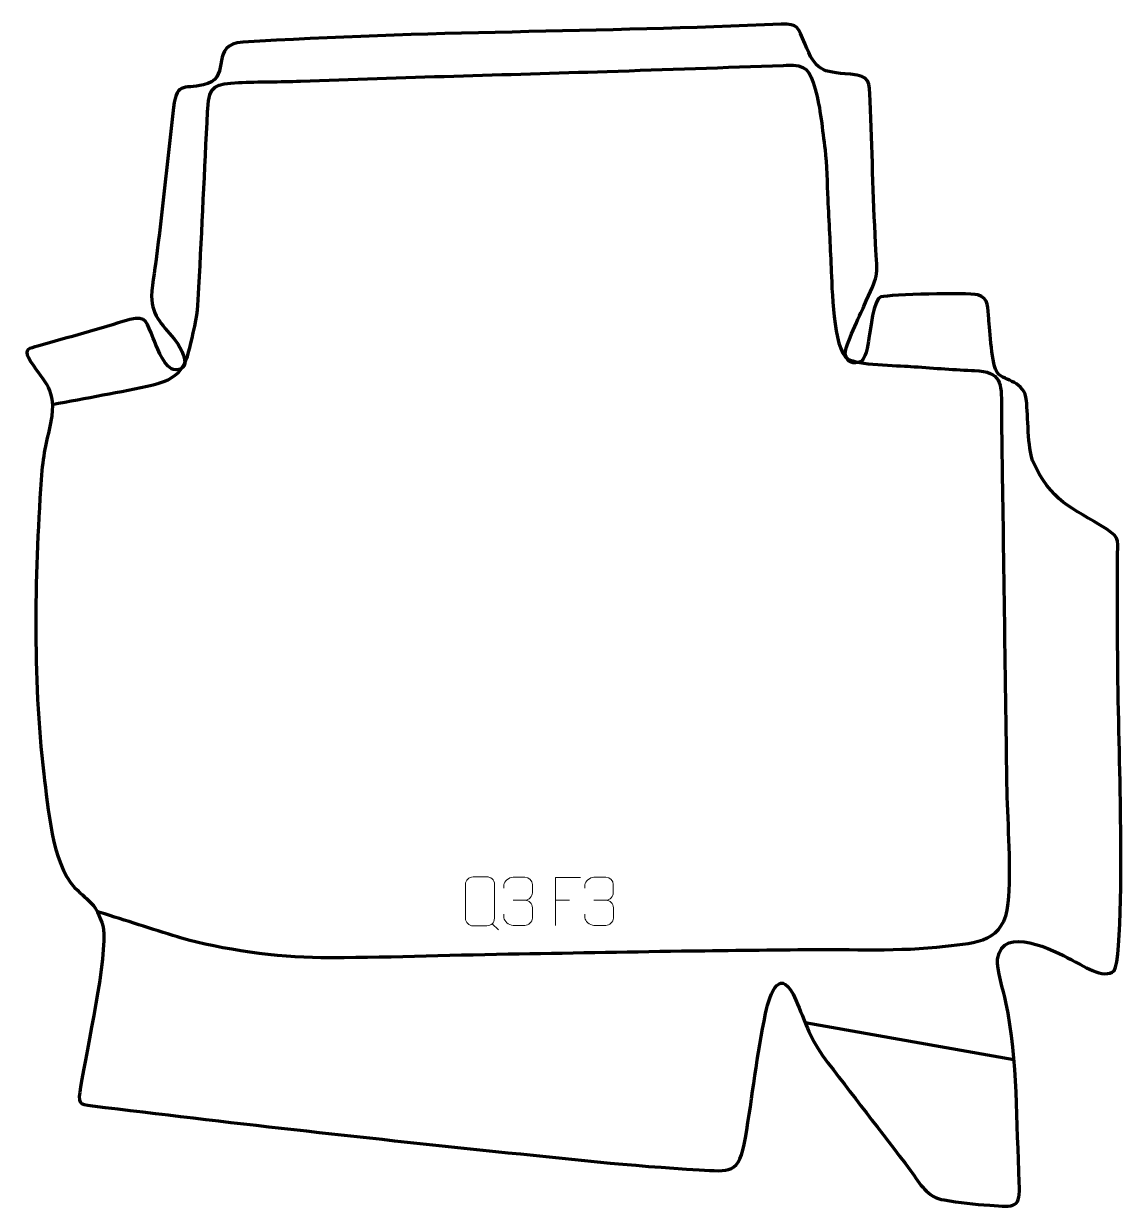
# Model space of a CAD drawing. Header units: millimetres. Extents: x -629 to -59, y 147 to 761.
import ezdxf

# ---------------------------------------------------------------- set-up
doc = ezdxf.new("R2010")
doc.units = ezdxf.units.MM
doc.header["$MEASUREMENT"] = 0
doc.layers.add('layer 1', color=7, linetype='Continuous')
doc.layers.add('layer 2', color=7, linetype='Continuous')

msp = doc.modelspace()

# ---------------------------------------------------------------- linework, layer by layer
at = {"layer": 'layer 1', "color": 242, "lineweight": 158}
msp.add_open_spline([(-559.7925, 643.4321), (-556.8885, 668.2396), (-554.0038, 693.0216), (-551.3778, 717.8626), (-551.3778, 717.8626), (-549.5196, 732.8684), (-545.3657, 726.249), (-533.64, 730.3501), (-533.64, 730.3501), (-521.4737, 734.6053), (-532.8935, 750.6354), (-515.3399, 751.7702), (-515.3399, 751.7702), (-422.2843, 757.7858), (-329.1143, 756.7899), (-236.059, 761.1978), (-236.059, 761.1978), (-227.1697, 761.408), (-227.3026, 759.4557), (-223.8915, 751.1404), (-223.8915, 751.1404), (-217.9826, 736.8243), (-215.5456, 736.4601), (-200.0752, 735.1383), (-200.0752, 735.1383), (-189.7207, 734.2536), (-190.3381, 731.5743), (-189.9197, 721.4043), (-189.9197, 721.4043), (-188.9037, 696.7114), (-188.4165, 672.0149), (-187.1023, 647.3136), (-187.1023, 647.3136), (-185.921, 628.5999), (-185.6319, 631.8758), (-193.2368, 614.624), (-193.2368, 614.624), (-194.9041, 610.8172), (-203.0579, 593.8147), (-202.8147, 590.3889), (-202.8147, 590.3889), (-202.5433, 586.5683), (-199.9181, 584.6498), (-196.0842, 585.4639), (-196.0842, 585.4639), (-191.8008, 586.3735), (-191.2276, 594.5081), (-190.5281, 598.2337), (-190.5281, 598.2337), (-189.8304, 602.272), (-188.2239, 618.5228), (-184.3208, 619.5509), (-184.3208, 619.5509), (-179.2062, 620.898), (-139.853, 621.9005), (-133.9662, 620.619), (-133.9662, 620.619), (-128.2433, 618.8927), (-128.8325, 613.6152), (-128.3596, 608.1365), (-128.3596, 608.1365), (-127.8987, 602.7964), (-126.7253, 583.4949), (-123.9133, 580.2329), (-123.9133, 580.2329), (-119.7256, 575.3747), (-109.9071, 576.3659), (-108.7535, 565.611), (-108.7535, 565.611), (-108.1609, 558.2621), (-108.0307, 540.5926), (-105.6311, 534.7202), (-105.6311, 534.7202), (-96.0924, 513.2473), (-85.5096, 510.4502), (-67.184, 499.0066), (-67.184, 499.0066), (-59.8199, 494.408), (-61.5601, 492.3773), (-61.5793, 483.6798), (-61.5793, 483.6798), (-61.6176, 466.1732), (-61.5475, 448.5337), (-61.4645, 431.0225), (-61.4645, 431.0225), (-61.2436, 403.1055), (-60.1568, 375.0962), (-59.9555, 347.0805), (-59.9555, 347.0805), (-59.8706, 335.7413), (-59.0881, 276.2065), (-63.3849, 269.8466), (-63.3849, 269.8466), (-68.2271, 264.8402), (-80.6857, 273.1247), (-85.6911, 275.6647), (-85.6911, 275.6647), (-94.1518, 279.958), (-121.4304, 294.3778), (-123.7598, 275.8684), (-123.7598, 275.8684), (-124.4166, 270.6492), (-120.6796, 259.5549), (-119.4529, 253.5672), (-119.4529, 253.5672), (-113.2157, 222.4574), (-114.0787, 191.3483), (-112.5117, 159.8638), (-112.5117, 159.8638), (-111.8469, 146.5077), (-114.4422, 147.1214), (-127.8973, 148.0766), (-127.8973, 148.0766), (-135.8304, 148.6398), (-143.6332, 149.595), (-151.4883, 150.8214), (-151.4883, 150.8214), (-160.7162, 152.3442), (-163.6408, 158.9958), (-169.003, 166.1626), (-169.003, 166.1626), (-184.0013, 186.1693), (-199.7193, 205.8152), (-214.6015, 225.7905), (-214.6015, 225.7905), (-221.8998, 236.3215), (-223.5885, 243.4337), (-228.4584, 254.6037), (-228.4584, 254.6037), (-236.3557, 272.7174), (-241.7939, 258.9064), (-244.1393, 247.7108), (-244.1393, 247.7108), (-248.6127, 226.3577), (-250.9844, 204.5391), (-254.6264, 183.0196), (-254.6264, 183.0196), (-257.9461, 163.5966), (-262.7179, 165.6508), (-278.6654, 166.5112), (-278.6654, 166.5112), (-313.36, 168.383), (-349.7354, 172.4679), (-384.3456, 176.0644), (-384.3456, 176.0644), (-454.1004, 183.3158), (-523.7798, 191.1514), (-593.3896, 199.6767), (-593.3896, 199.6767), (-600.9713, 200.6052), (-600.9453, 200.891), (-599.591, 209.5056), (-599.591, 209.5056), (-596.3876, 229.8815), (-585.4861, 276.7722), (-587.855, 292.594), (-587.855, 292.594), (-591.9769, 305.728), (-594.5316, 304.6707), (-602.7428, 313.0695), (-602.7428, 313.0695), (-614.4908, 325.917), (-616.4702, 354.7614), (-618.6938, 371.9624), (-618.6938, 371.9624), (-624.6307, 422.2433), (-623.4889, 478.8762), (-619.6358, 529.3981), (-619.6358, 529.3981), (-618.8056, 540.283), (-616.1883, 547.6071), (-614.5762, 557.7518), (-614.5762, 557.7518), (-612.5374, 573.4344), (-619.9479, 576.0651), (-626.6142, 588.0524), (-626.6142, 588.0524), (-629.0996, 592.5215), (-626.1575, 592.8222), (-621.7908, 594.045), (-621.7908, 594.045), (-605.6665, 598.5535), (-590.0917, 603.0121), (-574.0545, 607.847), (-574.0545, 607.847), (-565.0423, 610.181), (-565.2542, 605.8937), (-561.9087, 598.1147), (-561.9087, 598.1147), (-560.5901, 595.0486), (-557.1417, 584.7236), (-552.4768, 582.3111), (-552.4768, 582.3111), (-551.1901, 581.6456), (-548.7747, 581.5978), (-547.4184, 582.2777), (-547.4184, 582.2777), (-542.6922, 584.6467), (-547.9784, 593.6987), (-550.0727, 596.4584), (-550.0727, 596.4584), (-556.1111, 604.4153), (-562.7716, 609.053), (-562.7716, 620.038), (-562.7716, 620.038), (-562.3604, 627.0274), (-560.6643, 635.9845), (-559.7925, 643.4321)], degree=3, knots=[0, 0, 0, 0, 0.01886792, 0.01886792, 0.01886792, 0.01886792, 0.03773585, 0.03773585, 0.03773585, 0.03773585, 0.05660377, 0.05660377, 0.05660377, 0.05660377, 0.0754717, 0.0754717, 0.0754717, 0.0754717, 0.09433962, 0.09433962, 0.09433962, 0.09433962, 0.11320755, 0.11320755, 0.11320755, 0.11320755, 0.13207547, 0.13207547, 0.13207547, 0.13207547, 0.1509434, 0.1509434, 0.1509434, 0.1509434, 0.16981132, 0.16981132, 0.16981132, 0.16981132, 0.18867925, 0.18867925, 0.18867925, 0.18867925, 0.20754717, 0.20754717, 0.20754717, 0.20754717, 0.22641509, 0.22641509, 0.22641509, 0.22641509, 0.24528302, 0.24528302, 0.24528302, 0.24528302, 0.26415094, 0.26415094, 0.26415094, 0.26415094, 0.28301887, 0.28301887, 0.28301887, 0.28301887, 0.30188679, 0.30188679, 0.30188679, 0.30188679, 0.32075472, 0.32075472, 0.32075472, 0.32075472, 0.33962264, 0.33962264, 0.33962264, 0.33962264, 0.35849057, 0.35849057, 0.35849057, 0.35849057, 0.37735849, 0.37735849, 0.37735849, 0.37735849, 0.39622642, 0.39622642, 0.39622642, 0.39622642, 0.41509434, 0.41509434, 0.41509434, 0.41509434, 0.43396226, 0.43396226, 0.43396226, 0.43396226, 0.45283019, 0.45283019, 0.45283019, 0.45283019, 0.47169811, 0.47169811, 0.47169811, 0.47169811, 0.49056604, 0.49056604, 0.49056604, 0.49056604, 0.50943396, 0.50943396, 0.50943396, 0.50943396, 0.52830189, 0.52830189, 0.52830189, 0.52830189, 0.54716981, 0.54716981, 0.54716981, 0.54716981, 0.56603774, 0.56603774, 0.56603774, 0.56603774, 0.58490566, 0.58490566, 0.58490566, 0.58490566, 0.60377358, 0.60377358, 0.60377358, 0.60377358, 0.62264151, 0.62264151, 0.62264151, 0.62264151, 0.64150943, 0.64150943, 0.64150943, 0.64150943, 0.66037736, 0.66037736, 0.66037736, 0.66037736, 0.67924528, 0.67924528, 0.67924528, 0.67924528, 0.69811321, 0.69811321, 0.69811321, 0.69811321, 0.71698113, 0.71698113, 0.71698113, 0.71698113, 0.73584906, 0.73584906, 0.73584906, 0.73584906, 0.75471698, 0.75471698, 0.75471698, 0.75471698, 0.77358491, 0.77358491, 0.77358491, 0.77358491, 0.79245283, 0.79245283, 0.79245283, 0.79245283, 0.81132075, 0.81132075, 0.81132075, 0.81132075, 0.83018868, 0.83018868, 0.83018868, 0.83018868, 0.8490566, 0.8490566, 0.8490566, 0.8490566, 0.86792453, 0.86792453, 0.86792453, 0.86792453, 0.88679245, 0.88679245, 0.88679245, 0.88679245, 0.90566038, 0.90566038, 0.90566038, 0.90566038, 0.9245283, 0.9245283, 0.9245283, 0.9245283, 0.94339623, 0.94339623, 0.94339623, 0.94339623, 0.96226415, 0.96226415, 0.96226415, 0.96226415, 1, 1, 1, 1], dxfattribs=at)
at = {"layer": 'layer 1', "color": 142, "lineweight": 158}
msp.add_open_spline([(-614.2521, 563.7608), (-597.0792, 567.0651), (-578.8711, 570.1552), (-561.9127, 573.9646), (-561.9127, 573.9646), (-545.4423, 577.9547), (-544.6479, 585.6267), (-541.1166, 600.9957), (-541.1166, 600.9957), (-538.8952, 610.6639), (-538.6268, 614.7628), (-538.1497, 624.5522), (-538.1497, 624.5522), (-536.6658, 655.0055), (-535.1574, 685.4553), (-533.6955, 715.91), (-533.6955, 715.91), (-533.6955, 715.91), (-533.6236, 717.4087), (-533.6236, 717.4087), (-533.6236, 717.4087), (-533.0493, 729.3728), (-529.3914, 730.2696), (-517.6541, 730.8364), (-517.6541, 730.8364), (-507.1396, 731.3443), (-496.2203, 731.1837), (-485.512, 731.5959), (-485.512, 731.5959), (-432.58, 733.6338), (-379.3677, 734.9016), (-326.3878, 736.645), (-326.3878, 736.645), (-295.855, 737.6499), (-265.3231, 738.687), (-234.7933, 739.7783), (-234.7933, 739.7783), (-234.7933, 739.7783), (-233.2916, 739.832), (-233.2916, 739.832), (-233.2916, 739.832), (-222.9726, 740.2012), (-221.2804, 737.5467), (-218.3916, 727.3651), (-218.3916, 727.3651), (-215.6473, 717.6928), (-214.6949, 706.0568), (-213.3367, 696.0024), (-213.3367, 696.0024), (-212.3508, 688.8994), (-212.2769, 677.9143), (-211.9058, 670.3808), (-211.9058, 670.3808), (-211.32, 658.4926), (-210.7343, 646.6043), (-210.1485, 634.716), (-210.1485, 634.716), (-209.706, 625.1666), (-209.3793, 592.3836), (-201.4355, 587.3527), (-201.4355, 587.3527), (-196.6909, 584.348), (-175.7506, 583.9445), (-169.0201, 583.5023), (-169.0201, 583.5023), (-158.4316, 582.7349), (-147.8499, 581.9608), (-137.2463, 581.4258), (-137.2463, 581.4258), (-137.2463, 581.4258), (-135.7176, 581.3487), (-135.7176, 581.3487), (-135.7176, 581.3487), (-121.8508, 580.6653), (-121.7603, 575.1794), (-121.7682, 562.4216), (-121.7682, 562.4216), (-121.7785, 545.5077), (-121.3753, 528.4256), (-121.1378, 511.497), (-121.1378, 511.497), (-120.7251, 482.0805), (-120.3123, 452.664), (-119.8996, 423.2475), (-119.8996, 423.2475), (-119.6198, 403.3041), (-119.3401, 383.3608), (-119.0602, 363.4173), (-119.0602, 363.4173), (-118.681, 345.3967), (-116.6358, 322.2374), (-118.4422, 304.8225), (-118.4422, 304.8225), (-120.5368, 284.6292), (-134.2929, 284.2555), (-150.9583, 282.3236), (-150.9583, 282.3236), (-174.7827, 279.5618), (-199.4292, 280.9105), (-223.414, 280.6695), (-223.414, 280.6695), (-244.8837, 280.4168), (-266.3534, 280.1687), (-287.8232, 279.9178), (-287.8232, 279.9178), (-317.7922, 279.4028), (-347.7611, 278.8876), (-377.7301, 278.3726), (-377.7301, 278.3726), (-409.9557, 277.8079), (-442.7408, 276.4051), (-474.8996, 276.6039), (-474.8996, 276.6039), (-497.6772, 276.7448), (-525.9107, 280.6963), (-547.8255, 286.9119), (-547.8255, 286.9119), (-547.8255, 286.9119), (-549.2546, 287.3451), (-549.2546, 287.3451), (-549.2546, 287.3451), (-562.6686, 291.5035), (-576.0878, 295.8837), (-589.5203, 300.0721), (-589.5203, 300.0721), (-589.5203, 300.0721), (-590.9535, 300.519), (-590.9535, 300.519)], degree=3, knots=[0, 0, 0, 0, 0.03030303, 0.03030303, 0.03030303, 0.03030303, 0.06060606, 0.06060606, 0.06060606, 0.06060606, 0.09090909, 0.09090909, 0.09090909, 0.09090909, 0.12121212, 0.12121212, 0.12121212, 0.12121212, 0.15151515, 0.15151515, 0.15151515, 0.15151515, 0.18181818, 0.18181818, 0.18181818, 0.18181818, 0.21212121, 0.21212121, 0.21212121, 0.21212121, 0.24242424, 0.24242424, 0.24242424, 0.24242424, 0.27272727, 0.27272727, 0.27272727, 0.27272727, 0.3030303, 0.3030303, 0.3030303, 0.3030303, 0.33333333, 0.33333333, 0.33333333, 0.33333333, 0.36363636, 0.36363636, 0.36363636, 0.36363636, 0.39393939, 0.39393939, 0.39393939, 0.39393939, 0.42424242, 0.42424242, 0.42424242, 0.42424242, 0.45454545, 0.45454545, 0.45454545, 0.45454545, 0.48484848, 0.48484848, 0.48484848, 0.48484848, 0.51515152, 0.51515152, 0.51515152, 0.51515152, 0.54545455, 0.54545455, 0.54545455, 0.54545455, 0.57575758, 0.57575758, 0.57575758, 0.57575758, 0.60606061, 0.60606061, 0.60606061, 0.60606061, 0.63636364, 0.63636364, 0.63636364, 0.63636364, 0.66666667, 0.66666667, 0.66666667, 0.66666667, 0.6969697, 0.6969697, 0.6969697, 0.6969697, 0.72727273, 0.72727273, 0.72727273, 0.72727273, 0.75757576, 0.75757576, 0.75757576, 0.75757576, 0.78787879, 0.78787879, 0.78787879, 0.78787879, 0.81818182, 0.81818182, 0.81818182, 0.81818182, 0.84848485, 0.84848485, 0.84848485, 0.84848485, 0.87878788, 0.87878788, 0.87878788, 0.87878788, 0.90909091, 0.90909091, 0.90909091, 0.90909091, 0.93939394, 0.93939394, 0.93939394, 0.93939394, 1, 1, 1, 1], dxfattribs=at)
msp.add_open_spline([(-223.7165, 243.0061), (-223.7165, 243.0061), (-115.3448, 223.8142), (-115.3448, 223.8142)], degree=3, dxfattribs=at)
at = {"layer": 'layer 2', "color": 250, "lineweight": 9}
for points, knots in [([(-395.9296, 318.55), (-393.5618, 318.55), (-391.1938, 318.55), (-388.8258, 318.55), (-388.8258, 318.55), (-386.844, 318.5862), (-384.8167, 317.0677), (-384.7896, 314.5861), (-384.7896, 314.5861), (-384.7899, 308.7355), (-384.7899, 302.8846), (-384.7896, 297.0332), (-384.7896, 297.0332), (-384.9318, 294.6679), (-386.6393, 293.1616), (-388.8258, 293.1506), (-388.8258, 293.1506), (-391.1998, 293.1511), (-393.5736, 293.1511), (-395.9471, 293.1506), (-395.9471, 293.1506), (-397.907, 293.0434), (-399.9148, 294.9619), (-399.9033, 297.0156), (-399.9033, 297.0156), (-399.903, 302.8896), (-399.903, 308.7634), (-399.9033, 314.6368), (-399.9033, 314.6368), (-399.899, 316.8134), (-398.1208, 318.5637), (-395.9296, 318.55)], [0, 0, 0, 0, 0.11111111, 0.11111111, 0.11111111, 0.11111111, 0.22222222, 0.22222222, 0.22222222, 0.22222222, 0.33333333, 0.33333333, 0.33333333, 0.33333333, 0.44444444, 0.44444444, 0.44444444, 0.44444444, 0.55555556, 0.55555556, 0.55555556, 0.55555556, 0.66666667, 0.66666667, 0.66666667, 0.66666667, 0.77777778, 0.77777778, 0.77777778, 0.77777778, 1, 1, 1, 1]), ([(-379.9154, 312.6357), (-379.9154, 312.6357), (-379.9154, 314.4929), (-379.9154, 314.4929), (-379.9154, 314.4929), (-379.9297, 316.2348), (-377.2652, 318.3529), (-375.2061, 318.3302), (-375.2061, 318.3302), (-373.142, 318.3302), (-371.078, 318.3302), (-369.0143, 318.3302), (-369.0143, 318.3302), (-366.8198, 318.339), (-365.2215, 316.4922), (-365.1771, 314.5801), (-365.1771, 314.5801), (-365.1775, 313.145), (-365.1775, 311.7099), (-365.1771, 310.2744), (-365.1771, 310.2744), (-365.2257, 308.6209), (-366.8283, 306.3909), (-369.0266, 306.4009), (-369.0266, 306.4009), (-366.8229, 306.3897), (-365.2149, 304.5865), (-365.1609, 302.527), (-365.1609, 302.527), (-365.1613, 300.7423), (-365.1613, 298.9576), (-365.1609, 297.1725), (-365.1609, 297.1725), (-365.1508, 295.1111), (-367.2057, 293.348), (-369.0266, 293.3561), (-369.0266, 293.3561), (-371.0919, 293.3564), (-373.1571, 293.3564), (-375.2227, 293.3561), (-375.2227, 293.3561), (-377.3913, 293.3676), (-379.9223, 295.7678), (-379.9409, 297.2296), (-379.9409, 297.2296), (-379.9409, 297.2296), (-379.9409, 299.1382), (-379.9409, 299.1382)], [0, 0, 0, 0, 0.07692308, 0.07692308, 0.07692308, 0.07692308, 0.15384615, 0.15384615, 0.15384615, 0.15384615, 0.23076923, 0.23076923, 0.23076923, 0.23076923, 0.30769231, 0.30769231, 0.30769231, 0.30769231, 0.38461538, 0.38461538, 0.38461538, 0.38461538, 0.46153846, 0.46153846, 0.46153846, 0.46153846, 0.53846154, 0.53846154, 0.53846154, 0.53846154, 0.61538462, 0.61538462, 0.61538462, 0.61538462, 0.69230769, 0.69230769, 0.69230769, 0.69230769, 0.76923077, 0.76923077, 0.76923077, 0.76923077, 0.84615385, 0.84615385, 0.84615385, 0.84615385, 1, 1, 1, 1]), ([(-340.2522, 318.2634), (-340.2522, 318.2634), (-353.1262, 318.2634), (-353.1262, 318.2634), (-353.1262, 318.2634), (-353.1262, 318.2634), (-353.1262, 293.3098), (-353.1262, 293.3098)], [0, 0, 0, 0, 0.33333333, 0.33333333, 0.33333333, 0.33333333, 1, 1, 1, 1]), ([(-337.9154, 312.6357), (-337.9154, 312.6357), (-337.9154, 314.4929), (-337.9154, 314.4929), (-337.9154, 314.4929), (-337.9297, 316.2348), (-335.2652, 318.3529), (-333.2061, 318.3302), (-333.2061, 318.3302), (-331.142, 318.3302), (-329.078, 318.3302), (-327.0143, 318.3302), (-327.0143, 318.3302), (-324.8198, 318.339), (-323.2215, 316.4922), (-323.1771, 314.5801), (-323.1771, 314.5801), (-323.1775, 313.145), (-323.1775, 311.7099), (-323.1771, 310.2744), (-323.1771, 310.2744), (-323.2257, 308.6209), (-324.8283, 306.3909), (-327.0266, 306.4009), (-327.0266, 306.4009), (-324.8229, 306.3897), (-323.2149, 304.5865), (-323.1609, 302.527), (-323.1609, 302.527), (-323.1613, 300.7423), (-323.1613, 298.9576), (-323.1609, 297.1725), (-323.1609, 297.1725), (-323.1508, 295.1111), (-325.2057, 293.348), (-327.0266, 293.3561), (-327.0266, 293.3561), (-329.0919, 293.3564), (-331.1571, 293.3564), (-333.2227, 293.3561), (-333.2227, 293.3561), (-335.3913, 293.3676), (-337.9223, 295.7678), (-337.9409, 297.2296), (-337.9409, 297.2296), (-337.9409, 297.2296), (-337.9409, 299.1382), (-337.9409, 299.1382)], [0, 0, 0, 0, 0.07692308, 0.07692308, 0.07692308, 0.07692308, 0.15384615, 0.15384615, 0.15384615, 0.15384615, 0.23076923, 0.23076923, 0.23076923, 0.23076923, 0.30769231, 0.30769231, 0.30769231, 0.30769231, 0.38461538, 0.38461538, 0.38461538, 0.38461538, 0.46153846, 0.46153846, 0.46153846, 0.46153846, 0.53846154, 0.53846154, 0.53846154, 0.53846154, 0.61538462, 0.61538462, 0.61538462, 0.61538462, 0.69230769, 0.69230769, 0.69230769, 0.69230769, 0.76923077, 0.76923077, 0.76923077, 0.76923077, 0.84615385, 0.84615385, 0.84615385, 0.84615385, 1, 1, 1, 1])]:
    msp.add_open_spline(points, degree=3, knots=knots, dxfattribs=at)
for points in [[(-375.2057, 306.3905), (-375.2057, 306.3905), (-369.0093, 306.3905), (-369.0093, 306.3905)], [(-353.1262, 306.3837), (-353.1262, 306.3837), (-345.9581, 306.3837), (-345.9581, 306.3837)], [(-333.2057, 306.3905), (-333.2057, 306.3905), (-327.0093, 306.3905), (-327.0093, 306.3905)], [(-385.9995, 294.2486), (-385.9995, 294.2486), (-382.7893, 291.0417), (-382.7893, 291.0417)]]:
    msp.add_open_spline(points, degree=3, dxfattribs=at)

doc.saveas('drawing.dxf')
